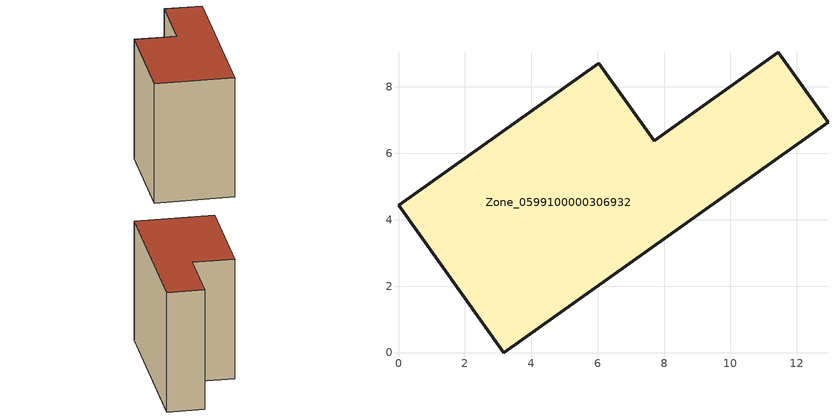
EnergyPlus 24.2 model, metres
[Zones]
Zone_0599100000306932
 floor ground (C_G): 3.17,0 0,4.44 6.04,8.72 7.71,6.38 11.44,9.04 12.94,6.94 z0
 wall outside (C_F): 3.17,0 12.94,6.94 11.44,9.04 7.71,6.38 6.04,8.72 0,4.44 3.17,0 z0:8.66
 roof outside (C_R): 0,4.44 3.17,0 12.94,6.94 11.44,9.04 7.71,6.38 6.04,8.72 z8.66
[BUILDING]
Pand.0599100000306932: North Axis=0; Terrain=City; Loads Convergence Tolerance Value=0.04; Temperature Convergence Tolerance Value=0.4; Solar Distribution=FullExterior; Maximum Number of Warmup Days=25; Minimum Number of Warmup Days=1
[Site:Location]
Rotterdam.The.Hague.AP_ZH_NLD Design_Conditions: Latitude=51.96; Longitude=4.45; Time Zone=1; Elevation=-4.5
[SITE:GROUNDTEMPERATURE:BUILDINGSURFACE]
18, 18, 18, 18, 18, 18, 18, 18, 18, 18, 18, 18
[MATERIAL] Thermal Absorptance=0.9; Solar Absorptance=0.7; Visible Absorptance=0.7
Name | Roughness | Thickness | Conductivity | Density | Specific Heat
G.TI.1975-1991 | MediumSmooth | 0.15 | 0.288461 | 540 | 1210
F.TI.1975-1991 | Rough | 0.3 | 0.230769 | 1920 | 840
R.TI.1975-1991 | MediumRough | 0.2 | 0.153846 | 1500 | 1000
[CONSTRUCTION]
C_G: G.TI.1975-1991
C_F: F.TI.1975-1991
C_R: R.TI.1975-1991
[ZONE]
Zone_0599100000306932: Type=1; Multiplier=1; Ceiling Height=Autocalculate; Volume=Autocalculate; Floor Area=autocalculate; Part of Total Floor Area=Yes
[ZONEINFILTRATION:DESIGNFLOWRATE]
Infil_Zone_0599100000306932: Zone or ZoneList or Space or SpaceList=Zone_0599100000306932; Schedule=AlwaysOn; Design Flow Rate Calculation Method=Flow/Area; Flow Rate per Floor Area=0.003; Constant Term Coefficient=1; Temperature Term Coefficient=0; Velocity Term Coefficient=0; Velocity Squared Term Coefficient=0
[HVACTEMPLATE:ZONE:IDEALLOADSAIRSYSTEM]
Zone_0599100000306932: Maximum Heating Supply Air Temperature=50; Minimum Cooling Supply Air Temperature=13; Maximum Heating Supply Air Humidity Ratio=0.0156; Minimum Cooling Supply Air Humidity Ratio=0.0077; Heating Limit=NoLimit; Cooling Limit=NoLimit; Dehumidification Control Type=ConstantSensibleHeatRatio; Cooling Sensible Heat Ratio=0.7; Dehumidification Setpoint=60; Humidification Control Type=None; Humidification Setpoint=30; Outdoor Air Method=None; Outdoor Air Flow Rate per Person=0.00944; Outdoor Air Flow Rate per Zone Floor Area=0; Outdoor Air Flow Rate per Zone=0; Demand Controlled Ventilation Type=None; Outdoor Air Economizer Type=NoEconomizer; Heat Recovery Type=None; Sensible Heat Recovery Effectiveness=0.7; Latent Heat Recovery Effectiveness=0.65
[ZONECONTROL:THERMOSTAT]
ThermostatControl_Zone_0599100000306932: Zone or ZoneList=Zone_0599100000306932; Control Type Schedule=DualSetpointControlType; Control 1=Thermostat_Zone_0599100000306932; Temperature Difference Between Cutout And Setpoint=0
[THERMOSTATSETPOINT:DUALSETPOINT]
Thermostat_Zone_0599100000306932: Heating Setpoint Temperature Schedule=HeatingSetpoint_Zone_0599100000306932; Cooling Setpoint Temperature Schedule=CoolingSetpoint_Zone_0599100000306932
[SCHEDULE:COMPACT]
HeatingSetpoint_Zone_0599100000306932: Through: 12/31, For: AllDays, Until: 24:00, 21
CoolingSetpoint_Zone_0599100000306932: Through: 12/31, For: AllDays, Until: 24:00, 24
DualSetpointControlType: Through: 12/31, For: AllDays, Until: 24:00, 4
AlwaysOn: Through: 12/31, For: AllDays, Until: 24:00, 1
